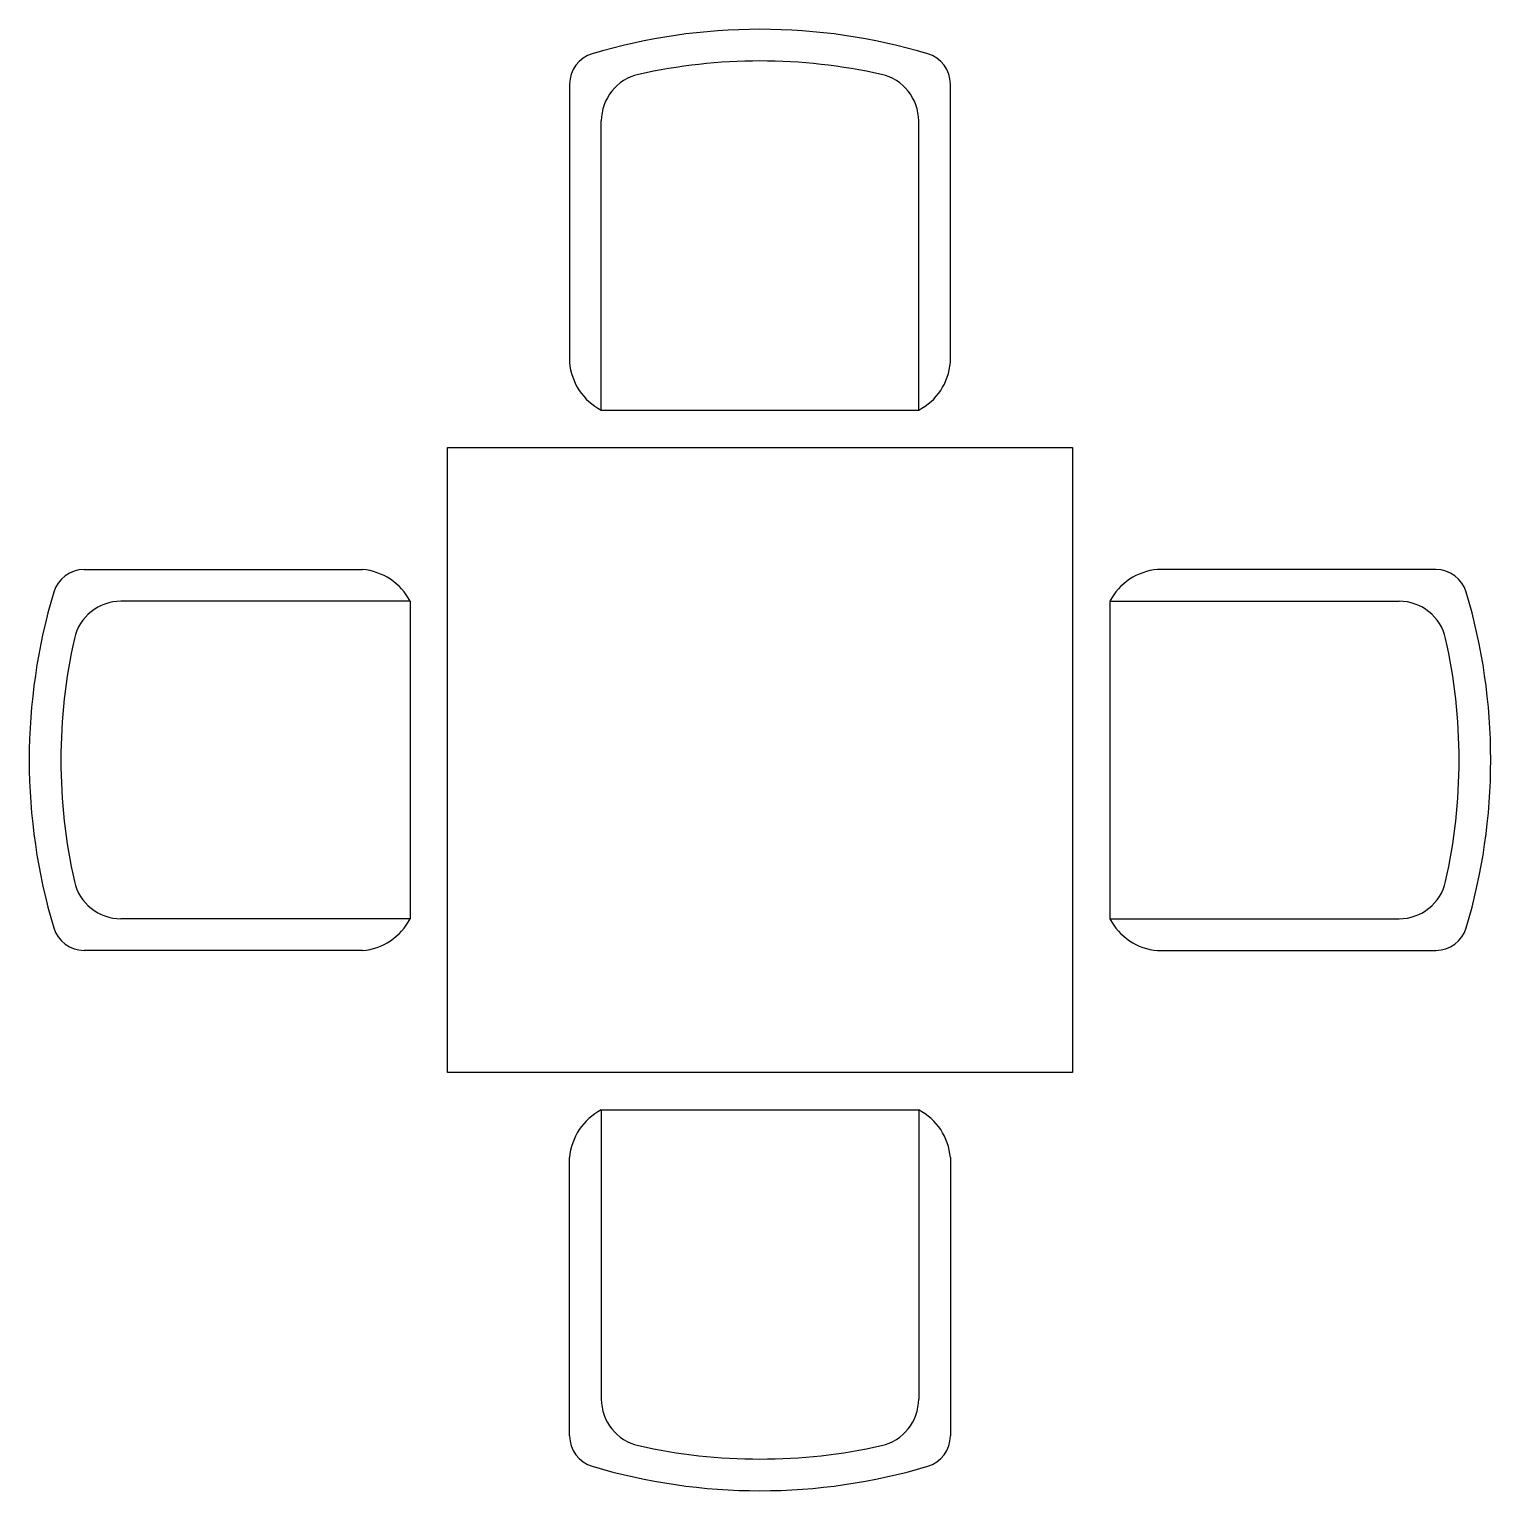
# Model space of a CAD drawing. Extents: x 347.23 to 349.1, y 167.39 to 169.26.
import ezdxf

# ---------------------------------------------------------------- set-up
doc = ezdxf.new("R2010")
doc.units = 0
doc.layers.get('0').update_dxf_attribs({"linetype": 'CONTINUOUS'})

msp = doc.modelspace()

# ---------------------------------------------------------------- linework, layer by layer
at = {"color": 0}
for p, q in [((347.924, 169.1864), (347.924, 168.83)), ((348.4116, 168.83), (348.4116, 169.1864)), ((347.9646, 168.769), (347.9646, 169.1393)), ((348.371, 168.769), (348.371, 169.1393)), ((347.9646, 168.769), (348.371, 168.769)), ((347.7678, 168.721), (348.5678, 168.721)), ((347.7678, 167.921), (347.7678, 168.721)), ((348.5678, 168.721), (348.5678, 167.921)), ((347.3024, 168.5648), (347.6588, 168.5648)), ((349.0332, 168.5648), (348.6768, 168.5648)), ((347.7198, 168.5242), (347.3495, 168.5242)), ((347.7198, 168.5242), (347.7198, 168.1178)), ((348.6158, 168.5242), (348.6158, 168.1178)), ((348.6158, 168.5242), (348.9862, 168.5242)), ((347.7198, 168.1178), (347.3495, 168.1178)), ((348.6158, 168.1178), (348.9862, 168.1178)), ((347.6588, 168.0771), (347.3024, 168.0771)), ((348.6768, 168.0771), (349.0332, 168.0771)), ((348.5678, 167.921), (347.7678, 167.921)), ((347.9646, 167.8729), (348.371, 167.8729)), ((347.9646, 167.8729), (347.9646, 167.5026)), ((348.371, 167.8729), (348.371, 167.5026)), ((347.924, 167.4556), (347.924, 167.812)), ((348.4116, 167.812), (348.4116, 167.4556))]:
    msp.add_line(p, q, dxfattribs=at)
for centre, radius, start, end in [((348.1678, 168.5048), 0.7518, 73.3985, 106.6015), ((347.9646, 169.1864), 0.0406, 106.6015, 180), ((348.1678, 168.5048), 0.7112, 77.3644, 102.6356), ((348.371, 169.1864), 0.0406, 0, 73.3985), ((348.0256, 169.1393), 0.061, 102.6356, 180), ((348.31, 169.1393), 0.061, 0, 77.3644), ((347.9994, 168.8362), 0.0757, 184.7355, 242.6447), ((348.3362, 168.8362), 0.0757, 297.3553, 355.2645), ((347.3024, 168.5242), 0.0406, 90, 163.3985), ((347.6526, 168.4894), 0.0757, 27.3553, 85.2645), ((348.683, 168.4894), 0.0757, 94.7355, 152.6447), ((349.0332, 168.5242), 0.0406, 16.6015, 90), ((347.9839, 168.321), 0.7518, 163.3985, 196.6015), ((347.3495, 168.4632), 0.061, 90, 167.3644), ((348.9862, 168.4632), 0.061, 12.6356, 90), ((348.3517, 168.321), 0.7518, 343.3985, 16.6015), ((347.9839, 168.321), 0.7112, 167.3644, 192.6356), ((348.3517, 168.321), 0.7112, 347.3644, 12.6356), ((347.3495, 168.1787), 0.061, 192.6356, 270), ((348.9862, 168.1787), 0.061, 270, 347.3644), ((347.6526, 168.1525), 0.0757, 274.7355, 332.6447), ((348.683, 168.1525), 0.0757, 207.3553, 265.2645), ((347.3024, 168.1178), 0.0406, 196.6015, 270), ((349.0332, 168.1178), 0.0406, 270, 343.3985), ((347.9994, 167.8057), 0.0757, 117.3553, 175.2645), ((348.3362, 167.8057), 0.0757, 4.7355, 62.6447), ((348.0256, 167.5026), 0.061, 180, 257.3644), ((348.31, 167.5026), 0.061, 282.6356, 0), ((347.9646, 167.4556), 0.0406, 180, 253.3985), ((348.371, 167.4556), 0.0406, 286.6015, 0), ((348.1678, 168.1371), 0.7112, 257.3644, 282.6356), ((348.1678, 168.1371), 0.7518, 253.3985, 286.6015)]:
    msp.add_arc(centre, radius, start, end, dxfattribs=at)

doc.saveas('drawing.dxf')
